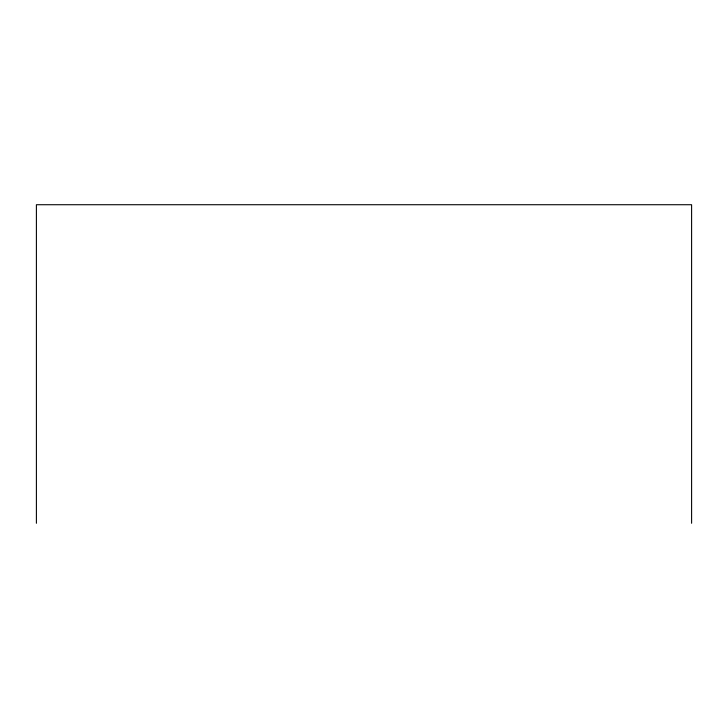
<?xml version="1.0" encoding="UTF-8"?>
<svg xmlns="http://www.w3.org/2000/svg" width="728" height="728" viewBox="0 0 728 728"><rect width="100%" height="100%" fill="white"/><g stroke="black" fill="none" stroke-linecap="round" stroke-linejoin="round"><path stroke-width="1.09" d="M691.6 523.277L691.6 204.723L36.4 204.723L36.4 523.277"/></g></svg>
